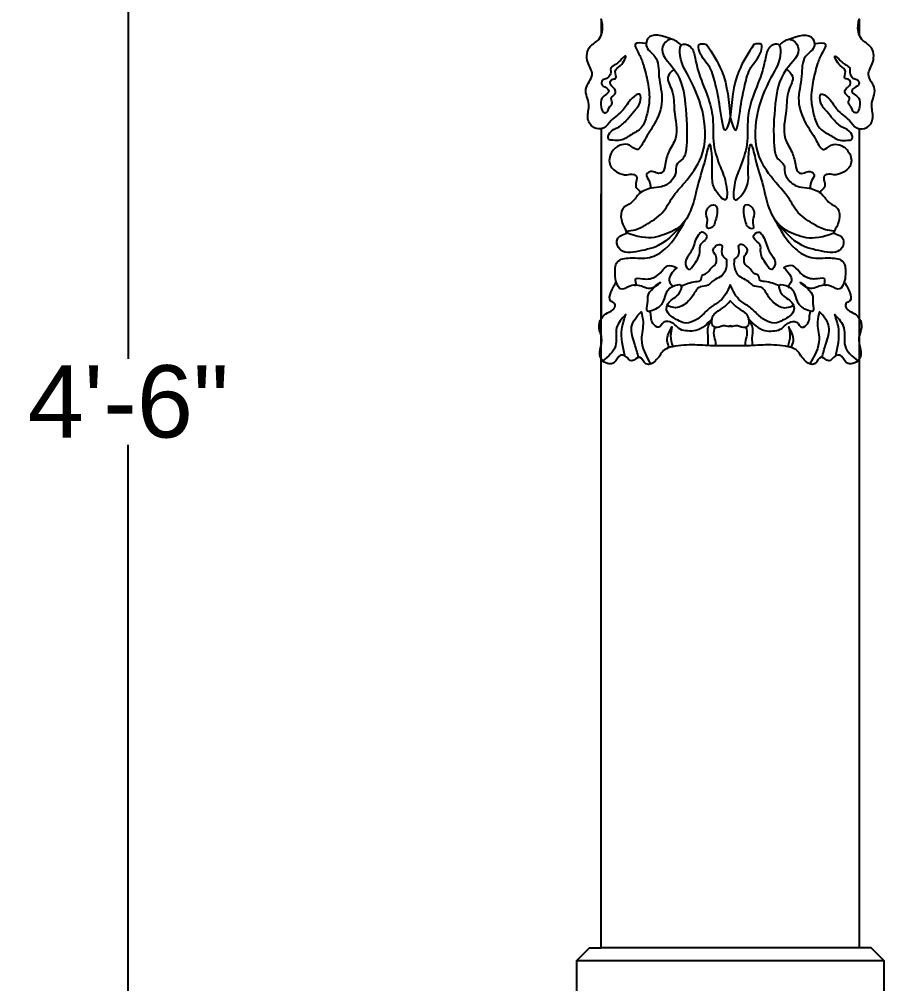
# Model space of a CAD drawing. Header units: millimetres. Extents: x 1155 to 2227, y 540 to 1342.
# Drawn here: x 1848.16 to 1875.05, y 711.71 to 741.71 of the extents above; entities that cross this region are included whole.
import ezdxf

# ---------------------------------------------------------------- set-up
doc = ezdxf.new("R2010")
doc.units = ezdxf.units.MM
doc.layers.add('dimension', color=4, linetype='Continuous')
doc.styles.get("Standard").update_dxf_attribs({"font": 'arial.ttf'})
doc.dimstyles.new('25', dxfattribs={"dimscale": 1.5, "dimtxt": 1, "dimasz": 0.5, "dimexe": 0.1875, "dimexo": 1, "dimgap": 0.125, "dimtad": 0, "dimtih": 1, "dimtoh": 1, "dimdec": 4, "dimzin": 4, "dimdsep": 46, "dimlunit": 4, "dimtxsty": 'Standard', "dimblk1": 'CLOSEDBLANK', "dimblk2": 'CLOSEDBLANK', "dimsah": 1, "dimcen": -1, "dimclrd": 256, "dimclre": 256, "dimclrt": 256, "dimadec": 0, "dimazin": 0, "dimtfac": 1, "dimtdec": 4, "dimtofl": 0, "dimtmove": 0, "dimatfit": 3, "dimldrblk": 'CLOSEDBLANK', "dimfxl": 1, "dimtolj": 1, "dimtzin": 4, "dimarcsym": 0})

# ---------------------------------------------------------------- blocks, each defined once
blk = doc.blocks.new('_CLOSEDBLANK')
at = {"color": 0, "linetype": 'ByBlock'}
for p, q in [((-1, 0.17), (0, 0)), ((-1, 0.17), (-1, -0.17)), ((0, 0), (-1, -0.17))]:
    blk.add_line(p, q, dxfattribs=at)
blk = doc.blocks.new('*D404')
at = {"layer": 'Defpoints', "color": 0, "transparency": 16777216}
for p in [(1861.965, 757.718), (1851.55, 703.718), (1863.275, 703.718)]:
    blk.add_point(p, dxfattribs=at)
at = {"layer": 'dimension', "lineweight": -2, "transparency": 16777216}
for p, q in [((1861.215, 757.718), (1851.254, 757.718)), ((1851.55, 757.531), (1851.55, 731.144)), ((1851.55, 703.906), (1851.55, 728.472)), ((1862.525, 703.718), (1851.254, 703.718))]:
    blk.add_line(p, q, dxfattribs=at)
at = {"layer": 'dimension', "lineweight": -2, "transparency": 16777216, "xscale": 0.1875, "yscale": 0.1875, "zscale": 0.1875}
for p, rotation in [((1851.55, 757.718), 90), ((1851.55, 703.718), 270)]:
    blk.add_blockref('_CLOSEDBLANK', p, dxfattribs=dict(at, rotation=rotation))
at = {"layer": 'dimension', "transparency": 16777216, "insert": (1851.55, 729.808), "char_height": 2.25, "attachment_point": 5}
blk.add_mtext('\\A1;4\'-6"', dxfattribs=at)

msp = doc.modelspace()

# ---------------------------------------------------------------- linework, layer by layer
at = {"color": 0}
for p, q in [((1866.26191, 738.30667), (1866.26191, 732.40149)), ((1874.28682, 738.30667), (1874.28682, 732.40149)), ((1874.28682, 736.28099), (1874.28682, 712.82008)), ((1866.26191, 731.86784), (1866.26191, 731.61606)), ((1874.28682, 731.86784), (1874.28682, 731.61606))]:
    msp.add_line(p, q, dxfattribs=at)
for points in [[(1875.04611, 712.43143), (1874.65746, 712.82008), (1874.28682, 712.82008), (1870.27436, 712.82008), (1866.26191, 712.82008), (1866.26191, 736.28099)], [(1865.50262, 712.43143), (1865.89127, 712.82008), (1866.26191, 712.82008)]]:
    msp.add_lwpolyline(points, dxfattribs=at)
msp.add_lwpolyline([(1865.50262, 712.43143), (1875.04611, 712.43143), (1875.04611, 705.34312), (1870.27436, 705.34312), (1865.50262, 705.34312)], close=True, dxfattribs=at)
for points, knots in [([(1867.6573, 740.95702), (1867.5041, 740.977), (1867.20266, 741.01629), (1867.46483, 740.59616), (1867.59541, 740.24756), (1867.72049, 739.7317), (1867.78441, 739.19491), (1867.67946, 738.72524), (1867.55207, 738.30692), (1867.18927, 738.12658), (1866.90451, 737.92061), (1866.66683, 737.94604), (1866.43385, 737.95519), (1866.52472, 738.25205), (1866.81043, 738.33302), (1867.06476, 738.57089), (1867.27233, 738.86083), (1867.48725, 739.05066), (1867.5088, 739.48442), (1867.11103, 739.19801), (1866.98577, 738.85455), (1866.58417, 738.63122), (1866.37854, 738.28268), (1865.97343, 738.29387), (1865.77875, 738.67391), (1865.95218, 739.08384), (1865.6525, 739.5484), (1866.10262, 739.96792), (1865.76654, 740.38659), (1865.82997, 740.88011), (1866.27077, 741.07178), (1866.32797, 741.45628), (1866.27636, 741.66363), (1866.26191, 741.71336), (1866.26191, 741.54768), (1866.26191, 741.38199), (1866.26191, 741.2163)], [0, 0, 0, 0, 0.08704786, 0.17126682, 0.26306962, 0.41062718, 0.56608593, 0.67622732, 0.78492957, 0.8815284, 0.97967281, 1.03820087, 1.07439752, 1.12488922, 1.20279768, 1.30244548, 1.38560315, 1.47404353, 1.53845681, 1.60782398, 1.72484048, 1.8533731, 1.93612249, 2.01811396, 2.10992246, 2.21558259, 2.34063749, 2.46776979, 2.57323326, 2.70065936, 2.78794374, 2.91422522, 2.95419598, 2.95419598, 2.95419598, 3.95419598, 3.95419598, 3.95419598, 3.95419598]), ([(1872.89142, 740.95702), (1873.04463, 740.977), (1873.34607, 741.01629), (1873.0839, 740.59616), (1872.95332, 740.24756), (1872.82824, 739.7317), (1872.76432, 739.19491), (1872.86926, 738.72524), (1872.99666, 738.30692), (1873.35946, 738.12658), (1873.64422, 737.92061), (1873.8819, 737.94604), (1874.11488, 737.95519), (1874.02401, 738.25205), (1873.7383, 738.33302), (1873.48397, 738.57089), (1873.2764, 738.86083), (1873.06148, 739.05066), (1873.03993, 739.48442), (1873.4377, 739.19801), (1873.56296, 738.85455), (1873.96456, 738.63122), (1874.17018, 738.28268), (1874.5753, 738.29387), (1874.76998, 738.67391), (1874.59655, 739.08384), (1874.89622, 739.5484), (1874.44611, 739.96792), (1874.78219, 740.38659), (1874.71876, 740.88011), (1874.27796, 741.07178), (1874.22076, 741.45628), (1874.27237, 741.66363), (1874.28682, 741.71336), (1874.28682, 741.54768), (1874.28682, 741.38199), (1874.28682, 741.2163)], [0, 0, 0, 0, 0.08704786, 0.17126682, 0.26306962, 0.41062718, 0.56608593, 0.67622732, 0.78492957, 0.8815284, 0.97967281, 1.03820087, 1.07439752, 1.12488922, 1.20279768, 1.30244548, 1.38560315, 1.47404353, 1.53845681, 1.60782398, 1.72484048, 1.8533731, 1.93612249, 2.01811396, 2.10992246, 2.21558259, 2.34063749, 2.46776979, 2.57323326, 2.70065936, 2.78794374, 2.91422522, 2.95419598, 2.95419598, 2.95419598, 3.95419598, 3.95419598, 3.95419598, 3.95419598]), ([(1868.99945, 740.88217), (1868.9298, 740.93091), (1868.72095, 740.99199), (1868.66863, 740.43239), (1869.29716, 739.50944), (1869.77087, 737.83977), (1868.94545, 736.70842), (1868.45511, 736.19494), (1868.19527, 735.64016), (1867.68627, 735.34543), (1867.36868, 735.14875), (1866.86927, 735.1085), (1867.65146, 734.85784), (1868.08943, 734.94638), (1868.82068, 735.24866), (1869.11671, 735.8878), (1869.26984, 736.64767), (1869.45527, 737.15034), (1869.67711, 738.19248), (1869.73613, 736.96247), (1869.68473, 736.50767), (1870.2113, 735.85718), (1870.1582, 736.67391), (1869.94854, 737.1259), (1869.69848, 737.84596), (1869.77475, 738.59788), (1869.57402, 739.37122), (1869.28242, 739.97993), (1869.18099, 740.52088), (1869.1109, 740.80417), (1868.99945, 740.88217)], [0, 0, 0, 0, 0.23166606, 0.47962046, 1.30216741, 3.80698284, 4.77709761, 5.36591929, 5.93906578, 6.57279518, 7.00528276, 7.22582248, 7.61811765, 8.37990648, 9.0199607, 9.76778109, 10.40111009, 11.27440903, 11.72353696, 12.5911057, 13.09524757, 13.59333456, 14.04800587, 14.64401915, 15.37697334, 16.19506978, 16.89454103, 17.74232339, 18.19672278, 18.56742267, 18.56742267, 18.56742267, 18.56742267]), ([(1870.27436, 738.65721), (1870.23166, 739.1534), (1870.16103, 739.97377), (1869.71468, 740.65758), (1869.53829, 740.92778), (1869.44175, 740.94869), (1869.25243, 740.98968), (1869.3408, 740.52798), (1869.67754, 740.26456), (1869.83821, 739.59378), (1869.95096, 739.09595), (1870.0754, 737.9629), (1870.22102, 738.47103), (1870.27436, 738.65721), (1870.31707, 739.1534), (1870.3877, 739.97377), (1870.83405, 740.65758), (1871.01044, 740.92778), (1871.10698, 740.94869), (1871.2963, 740.98968), (1871.20793, 740.52798), (1870.87119, 740.26456), (1870.71052, 739.59378), (1870.59777, 739.09595), (1870.47333, 737.9629), (1870.32771, 738.47103), (1870.27436, 738.65721)], [0, 0, 0, 0, 1.46293852, 2.41870224, 2.41870224, 2.41870224, 2.64914744, 2.87055849, 3.46118433, 4.02338915, 4.73845855, 5.47175279, 5.89578018, 5.89578018, 5.89578018, 7.3587187, 8.31448242, 8.31448242, 8.31448242, 8.54492762, 8.76633867, 9.35696451, 9.91916933, 10.63423873, 11.36753297, 11.79156036, 11.79156036, 11.79156036, 11.79156036]), ([(1871.54928, 740.88217), (1871.61893, 740.93091), (1871.82778, 740.99199), (1871.8801, 740.43239), (1871.25157, 739.50944), (1870.77786, 737.83977), (1871.60328, 736.70842), (1872.09362, 736.19494), (1872.35346, 735.64016), (1872.86246, 735.34543), (1873.18005, 735.14875), (1873.67946, 735.1085), (1872.89727, 734.85784), (1872.4593, 734.94638), (1871.72805, 735.24866), (1871.43202, 735.8878), (1871.27889, 736.64767), (1871.09346, 737.15034), (1870.87162, 738.19248), (1870.8126, 736.96247), (1870.864, 736.50767), (1870.33743, 735.85718), (1870.39053, 736.67391), (1870.60018, 737.1259), (1870.85025, 737.84596), (1870.77398, 738.59788), (1870.97471, 739.37122), (1871.26631, 739.97993), (1871.36774, 740.52088), (1871.43783, 740.80417), (1871.54928, 740.88217)], [0, 0, 0, 0, 0.23166606, 0.47962046, 1.30216741, 3.80698284, 4.77709761, 5.36591929, 5.93906578, 6.57279518, 7.00528276, 7.22582248, 7.61811765, 8.37990648, 9.0199607, 9.76778109, 10.40111009, 11.27440903, 11.72353696, 12.5911057, 13.09524757, 13.59333456, 14.04800587, 14.64401915, 15.37697334, 16.19506978, 16.89454103, 17.74232339, 18.19672278, 18.56742267, 18.56742267, 18.56742267, 18.56742267]), ([(1867.01403, 740.56774), (1867.05538, 740.57016), (1866.89747, 740.22915), (1866.62054, 740.14562), (1866.7845, 739.83798), (1866.56881, 739.86707), (1866.50534, 739.69747), (1866.62519, 739.59698), (1866.72619, 739.49332), (1866.68676, 739.35003), (1866.52029, 739.28664), (1866.65256, 739.09056), (1866.48375, 738.98042), (1866.47444, 738.81883), (1866.29908, 738.78053), (1866.24286, 739.01609), (1866.22894, 739.23321), (1866.38299, 739.35188), (1866.54222, 739.46762), (1866.3963, 739.60151), (1866.23736, 739.66245), (1866.29849, 739.85398), (1866.43969, 739.84888), (1866.53, 739.95696), (1866.56942, 740.07271), (1866.53898, 740.19876), (1866.64708, 740.27663), (1866.76131, 740.33565), (1866.86723, 740.44223), (1866.98867, 740.56626), (1867.01403, 740.56774)], [0, 0, 0, 0, 0.33835091, 0.58080434, 0.80246283, 0.92020213, 1.05427736, 1.21273813, 1.35130664, 1.45520408, 1.60660917, 1.75914988, 1.95743361, 2.09150884, 2.18675573, 2.38153826, 2.66064267, 2.79700374, 2.97428273, 3.09582126, 3.28787226, 3.41651567, 3.54521176, 3.65624224, 3.81208858, 3.90484917, 4.00578581, 4.16619549, 4.29247018, 4.49995177, 4.49995177, 4.49995177, 4.49995177]), ([(1873.5347, 740.56774), (1873.49335, 740.57016), (1873.65126, 740.22915), (1873.92819, 740.14562), (1873.76423, 739.83798), (1873.97992, 739.86707), (1874.04339, 739.69747), (1873.92354, 739.59698), (1873.82254, 739.49332), (1873.86197, 739.35003), (1874.02844, 739.28664), (1873.89617, 739.09056), (1874.06498, 738.98042), (1874.07429, 738.81883), (1874.24965, 738.78053), (1874.30587, 739.01609), (1874.31979, 739.23321), (1874.16574, 739.35188), (1874.00651, 739.46762), (1874.15243, 739.60151), (1874.31137, 739.66245), (1874.25024, 739.85398), (1874.10904, 739.84888), (1874.01873, 739.95696), (1873.9793, 740.07271), (1874.00975, 740.19876), (1873.90165, 740.27663), (1873.78742, 740.33565), (1873.6815, 740.44223), (1873.56006, 740.56626), (1873.5347, 740.56774)], [0, 0, 0, 0, 0.33835091, 0.58080434, 0.80246283, 0.92020213, 1.05427736, 1.21273813, 1.35130664, 1.45520408, 1.60660917, 1.75914988, 1.95743361, 2.09150884, 2.18675573, 2.38153826, 2.66064267, 2.79700374, 2.97428273, 3.09582126, 3.28787226, 3.41651567, 3.54521176, 3.65624224, 3.81208858, 3.90484917, 4.00578581, 4.16619549, 4.29247018, 4.49995177, 4.49995177, 4.49995177, 4.49995177]), ([(1869.86768, 735.78391), (1869.8619, 735.83918), (1869.81834, 735.99781), (1869.51407, 735.85462), (1869.51693, 735.61268), (1869.59471, 735.43069), (1869.48546, 735.14994), (1869.77697, 735.24776), (1869.81255, 735.49285), (1869.88134, 735.65345), (1869.86768, 735.78391)], [0, 0, 0, 0, 0.1516026, 0.40302307, 0.65572397, 0.7985006, 1.03380353, 1.21067244, 1.39510587, 1.75293359, 1.75293359, 1.75293359, 1.75293359]), ([(1870.68105, 735.78391), (1870.68683, 735.83918), (1870.73039, 735.99781), (1871.03466, 735.85462), (1871.0318, 735.61268), (1870.95401, 735.43069), (1871.06327, 735.14994), (1870.77176, 735.24776), (1870.73618, 735.49285), (1870.66739, 735.65345), (1870.68105, 735.78391)], [0, 0, 0, 0, 0.1516026, 0.40302307, 0.65572397, 0.7985006, 1.03380353, 1.21067244, 1.39510587, 1.75293359, 1.75293359, 1.75293359, 1.75293359]), ([(1873.47787, 735.05882), (1873.61199, 735.01449), (1873.83872, 734.93955), (1873.7837, 734.58938), (1873.52527, 734.42264), (1873.07845, 734.50126), (1872.33654, 734.64403), (1871.92168, 735.14992), (1871.66561, 735.46221), (1871.84227, 735.13973), (1872.10921, 734.65245), (1872.79616, 734.22174), (1873.30336, 734.31602), (1873.86271, 734.23767), (1873.86188, 733.798), (1873.83638, 733.53106), (1873.68294, 733.2284), (1873.35664, 733.48067), (1873.03698, 733.42648), (1872.73936, 733.25723), (1872.21098, 733.71881), (1872.9157, 733.20171), (1872.80919, 732.91378), (1872.91455, 732.58185), (1872.5939, 732.67814), (1872.37107, 732.82445), (1872.3034, 733.16661), (1872.14264, 733.39737), (1871.69758, 733.51245), (1871.90697, 733.03426), (1872.21399, 732.9684), (1872.29943, 732.55355), (1871.97832, 732.38472), (1871.59818, 732.18622), (1871.18472, 732.43631), (1870.90947, 732.76221), (1870.4961, 732.96442), (1870.36037, 733.25921), (1870.27436, 733.44599), (1870.18836, 733.25921), (1870.05263, 732.96442), (1869.63926, 732.76221), (1869.36401, 732.43631), (1868.95055, 732.18622), (1868.57041, 732.38472), (1868.2493, 732.55355), (1868.33474, 732.9684), (1868.64176, 733.03426), (1868.85115, 733.51245), (1868.40609, 733.39737), (1868.24533, 733.16661), (1868.17766, 732.82445), (1867.95482, 732.67814), (1867.63418, 732.58185), (1867.73954, 732.91378), (1867.63303, 733.20171), (1868.33775, 733.71881), (1867.80937, 733.25723), (1867.51175, 733.42648), (1867.19209, 733.48067), (1866.86579, 733.2284), (1866.71235, 733.53106), (1866.68685, 733.798), (1866.68602, 734.23767), (1867.24537, 734.31602), (1867.75257, 734.22174), (1868.43952, 734.65245), (1868.70646, 735.13973), (1868.88312, 735.46221), (1868.62704, 735.14992), (1868.21219, 734.64403), (1867.47028, 734.50126), (1867.02346, 734.42264), (1866.76503, 734.58938), (1866.71001, 734.93955), (1866.93674, 735.01449), (1867.07086, 735.05882)], [0, 0, 0, 0, 0.36501848, 0.61708762, 0.86924218, 1.21018637, 1.92943654, 3.08956901, 3.08956901, 3.08956901, 4.18397325, 4.74325064, 5.34536538, 5.76206858, 6.15402619, 6.43025029, 6.65071519, 6.95968677, 7.35788371, 7.59203918, 7.96405339, 8.49400505, 8.7787267, 9.0171302, 9.16652705, 9.54810891, 9.83911718, 10.13717429, 10.43596807, 10.72318271, 11.1654772, 11.3502855, 11.83233838, 12.04114744, 12.63174964, 13.01751259, 13.36085489, 13.95466423, 13.95466423, 13.95466423, 14.54847357, 14.89181587, 15.27757882, 15.86818102, 16.07699008, 16.55904296, 16.74385126, 17.18614575, 17.47336039, 17.77215417, 18.07021128, 18.36121955, 18.74280141, 18.89219826, 19.13060176, 19.41532341, 19.94527507, 20.31728928, 20.55144475, 20.94964169, 21.25861327, 21.47907817, 21.75530227, 22.14725988, 22.56396309, 23.16607782, 23.72535521, 24.81975946, 24.81975946, 24.81975946, 25.97989192, 26.69914209, 27.04008628, 27.29224084, 27.54430998, 27.90932846, 27.90932846, 27.90932846, 27.90932846]), ([(1869.55133, 734.96035), (1869.56837, 734.85565), (1869.30071, 734.75575), (1869.34506, 734.4934), (1869.28858, 734.27673), (1869.16341, 734.11393), (1868.99238, 733.84045), (1868.84033, 734.11851), (1868.94356, 734.33791), (1869.10463, 734.53834), (1869.16996, 734.79622), (1869.25403, 734.97636), (1869.41088, 735.14974), (1869.54144, 735.02107), (1869.55133, 734.96035)], [0, 0, 0, 0, 0.34125795, 0.5183475, 0.74487555, 0.97952322, 1.21362351, 1.40540137, 1.63371452, 1.92761005, 2.16949939, 2.40960583, 2.55672042, 2.75463292, 2.75463292, 2.75463292, 2.75463292]), ([(1870.9974, 734.96035), (1870.98035, 734.85565), (1871.24802, 734.75575), (1871.20367, 734.4934), (1871.26015, 734.27673), (1871.38532, 734.11393), (1871.55635, 733.84045), (1871.7084, 734.11851), (1871.60517, 734.33791), (1871.4441, 734.53834), (1871.37876, 734.79622), (1871.2947, 734.97636), (1871.13785, 735.14974), (1871.00729, 735.02107), (1870.9974, 734.96035)], [0, 0, 0, 0, 0.34125795, 0.5183475, 0.74487555, 0.97952322, 1.21362351, 1.40540137, 1.63371452, 1.92761005, 2.16949939, 2.40960583, 2.55672042, 2.75463292, 2.75463292, 2.75463292, 2.75463292]), ([(1868.75467, 733.41523), (1868.89149, 733.47314), (1869.073, 733.54998), (1869.3916, 733.55713), (1869.36288, 733.76561), (1869.57707, 733.78631), (1869.64176, 733.97758), (1869.82358, 734.05777), (1869.85175, 734.2136), (1869.84613, 734.3757), (1869.6978, 734.49904), (1869.78588, 734.62311), (1869.8597, 734.71456), (1870.0609, 734.694), (1869.99056, 734.51728), (1870.01653, 734.35438), (1870.10585, 734.27547), (1870.15461, 734.23238), (1870.16024, 734.14601), (1870.17196, 733.9657), (1870.03779, 733.71882), (1869.82785, 733.63238), (1869.68446, 733.53651), (1869.56352, 733.39229), (1869.27837, 733.43492), (1869.12806, 733.12238), (1868.91419, 732.85563), (1868.58147, 732.6848), (1868.37982, 732.78046), (1868.31049, 732.81337)], [0, 0, 0, 0, 0.47016174, 0.62377614, 0.78655408, 0.89860452, 1.16389559, 1.31553411, 1.44583688, 1.60182041, 1.8057425, 1.86503347, 2.02702194, 2.15402137, 2.30126957, 2.45725776, 2.64476751, 2.64476751, 2.64476751, 2.90223775, 3.18227112, 3.41314125, 3.56620644, 3.70183505, 3.9500169, 4.28906058, 4.59700081, 5.02322923, 5.2465823, 5.2465823, 5.2465823, 5.2465823]), ([(1871.79406, 733.41523), (1871.65724, 733.47314), (1871.47573, 733.54998), (1871.15713, 733.55713), (1871.18585, 733.76561), (1870.97166, 733.78631), (1870.90697, 733.97758), (1870.72515, 734.05777), (1870.69698, 734.2136), (1870.7026, 734.3757), (1870.85093, 734.49904), (1870.76285, 734.62311), (1870.68903, 734.71456), (1870.48783, 734.694), (1870.55817, 734.51728), (1870.5322, 734.35438), (1870.44287, 734.27547), (1870.39412, 734.23238), (1870.38849, 734.14601), (1870.37677, 733.9657), (1870.51094, 733.71882), (1870.72087, 733.63238), (1870.86427, 733.53651), (1870.98521, 733.39229), (1871.27036, 733.43492), (1871.42067, 733.12238), (1871.63454, 732.85563), (1871.96726, 732.6848), (1872.16891, 732.78046), (1872.23824, 732.81337)], [0, 0, 0, 0, 0.47016174, 0.62377614, 0.78655408, 0.89860452, 1.16389559, 1.31553411, 1.44583688, 1.60182041, 1.8057425, 1.86503347, 2.02702194, 2.15402137, 2.30126957, 2.45725776, 2.64476751, 2.64476751, 2.64476751, 2.90223775, 3.18227112, 3.41314125, 3.56620644, 3.70183505, 3.9500169, 4.28906058, 4.59700081, 5.02322923, 5.2465823, 5.2465823, 5.2465823, 5.2465823]), ([(1867.30005, 733.42353), (1867.30993, 733.4286), (1867.37627, 733.46258), (1867.25365, 733.70091), (1867.66381, 733.59804), (1867.91789, 733.66358), (1868.15053, 733.85771), (1868.31733, 734.10912), (1868.50651, 734.02708), (1868.60962, 733.98237), (1868.47921, 733.84693), (1868.31202, 733.67327), (1868.41306, 733.47947), (1868.49587, 733.39344), (1868.45409, 733.3718), (1868.4404, 733.3647)], [0, 0, 0, 0, 0.03178303, 0.21333934, 0.44188428, 0.84590801, 1.09642583, 1.34092907, 1.63381757, 1.63381757, 1.63381757, 2.10177458, 2.23381323, 2.3156741, 2.35556103, 2.35556103, 2.35556103, 2.35556103]), ([(1873.24868, 733.42353), (1873.2388, 733.4286), (1873.17246, 733.46258), (1873.29507, 733.70091), (1872.88492, 733.59804), (1872.63084, 733.66358), (1872.3982, 733.85771), (1872.2314, 734.10912), (1872.04222, 734.02708), (1871.93911, 733.98237), (1872.06952, 733.84693), (1872.23671, 733.67327), (1872.13567, 733.47947), (1872.05286, 733.39344), (1872.09464, 733.3718), (1872.10833, 733.3647)], [0, 0, 0, 0, 0.03178303, 0.21333934, 0.44188428, 0.84590801, 1.09642583, 1.34092907, 1.63381757, 1.63381757, 1.63381757, 2.10177458, 2.23381323, 2.3156741, 2.35556103, 2.35556103, 2.35556103, 2.35556103]), ([(1873.82132, 733.53841), (1873.88061, 733.4396), (1873.9811, 733.27213), (1874.07351, 732.94067), (1873.82928, 732.88591), (1873.88781, 732.65621), (1874.104, 732.59105), (1874.31696, 732.41202), (1874.39552, 732.09929), (1874.16754, 731.70349), (1874.528, 731.12661), (1873.84776, 730.89881), (1873.76207, 731.29857), (1873.49376, 731.23637), (1873.35066, 730.97421), (1873.06994, 731.33132), (1872.91847, 730.86564), (1872.50126, 731.1163), (1872.39007, 731.43806), (1871.92024, 731.56991), (1871.39675, 731.59474), (1870.79289, 731.54299), (1870.4262, 731.54805), (1870.27436, 731.55014), (1870.12253, 731.54805), (1869.75584, 731.54299), (1869.15198, 731.59474), (1868.62849, 731.56991), (1868.15866, 731.43806), (1868.04747, 731.1163), (1867.63026, 730.86564), (1867.47879, 731.33132), (1867.19807, 730.97421), (1867.05497, 731.23637), (1866.78666, 731.29857), (1866.70097, 730.89881), (1866.02073, 731.12661), (1866.38119, 731.70349), (1866.15321, 732.09929), (1866.23177, 732.41202), (1866.44473, 732.59105), (1866.66092, 732.65621), (1866.71945, 732.88591), (1866.47522, 732.94067), (1866.56763, 733.27213), (1866.66812, 733.4396), (1866.72741, 733.53841)], [0, 0, 0, 0, 0.37075969, 0.62840717, 0.78730813, 0.93199108, 1.17415207, 1.43266367, 1.74154423, 2.04524519, 2.74725216, 3.13793039, 3.44912549, 3.59843893, 3.85029928, 4.11219098, 4.4020062, 4.74473855, 5.16080587, 5.41099019, 6.11622515, 6.76112624, 7.21686286, 7.21686286, 7.21686286, 7.67259947, 8.31750056, 9.02273553, 9.27291985, 9.68898717, 10.03171952, 10.32153474, 10.58342643, 10.83528678, 10.98460023, 11.29579533, 11.68647356, 12.38848053, 12.69218148, 13.00106204, 13.25957365, 13.50173463, 13.64641758, 13.80531855, 14.06296603, 14.43372571, 14.43372571, 14.43372571, 14.43372571]), ([(1870.28308, 732.19027), (1870.28032, 732.18507), (1870.25177, 732.13098), (1870.06084, 732.22386), (1869.91167, 732.09139), (1869.6945, 732.16237), (1869.69063, 732.36276), (1869.77049, 732.59085), (1870.05603, 732.71012), (1870.20196, 732.87021), (1870.27436, 732.94963), (1870.34677, 732.87021), (1870.4927, 732.71012), (1870.77824, 732.59085), (1870.8581, 732.36276), (1870.85423, 732.16237), (1870.63706, 732.09139), (1870.48789, 732.22386), (1870.29695, 732.13098), (1870.2684, 732.18507), (1870.26565, 732.19027)], [0, 0, 0, 0, 0.01712696, 0.17807427, 0.43412139, 0.57657305, 0.74868571, 0.954071, 1.2815745, 1.60407347, 1.60407347, 1.60407347, 1.92657244, 2.25407593, 2.45946122, 2.63157389, 2.77402555, 3.03007267, 3.19101998, 3.20814694, 3.20814694, 3.20814694, 3.20814694]), ([(1866.99472, 731.23576), (1866.93094, 731.51774), (1866.83173, 731.95646), (1866.97451, 732.37638), (1867.02553, 732.52641), (1866.90309, 732.39674), (1866.64557, 732.12398), (1866.81049, 731.4896), (1866.48014, 731.22097), (1866.30695, 731.08015)], [0, 0, 0, 0, 0.84313534, 1.31181389, 1.31181389, 1.31181389, 1.8181866, 2.37691441, 2.99255702, 2.99255702, 2.99255702, 2.99255702]), ([(1867.42134, 731.19557), (1867.38468, 731.32838), (1867.30011, 731.63483), (1867.10392, 732.16349), (1867.36596, 732.46317), (1867.49779, 732.61393), (1867.52667, 732.51081), (1867.60536, 732.22975), (1867.41887, 731.65727), (1867.65618, 731.23949), (1867.79848, 730.98899)], [0, 0, 0, 0, 0.42072071, 0.97074394, 1.52755985, 1.52755985, 1.52755985, 1.84497631, 2.3927346, 3.21299815, 3.21299815, 3.21299815, 3.21299815]), ([(1869.57716, 731.56069), (1869.58518, 731.63746), (1869.60366, 731.81446), (1869.53491, 732.10883), (1869.6492, 732.29444), (1869.70837, 732.39051), (1869.55199, 732.23266), (1869.3328, 732.01141), (1868.95414, 732.00768), (1868.74883, 732.03184), (1868.5992, 732.15556), (1868.46935, 732.29196), (1868.18834, 732.35055), (1868.07189, 732.05105), (1867.76293, 732.2936), (1867.83028, 732.51728), (1867.77087, 732.64081), (1867.76773, 732.64736)], [0, 0, 0, 0, 0.23180311, 0.53443533, 0.85919453, 0.85919453, 0.85919453, 1.48454722, 1.7357689, 1.97018978, 2.08081553, 2.30656452, 2.55042848, 2.77470174, 2.99360995, 3.38184094, 3.40355498, 3.40355498, 3.40355498, 3.40355498]), ([(1870.97157, 731.56069), (1870.96355, 731.63746), (1870.94507, 731.81446), (1871.01382, 732.10883), (1870.89953, 732.29444), (1870.84036, 732.39051), (1870.99674, 732.23266), (1871.21593, 732.01141), (1871.59459, 732.00768), (1871.7999, 732.03184), (1871.94953, 732.15556), (1872.07938, 732.29196), (1872.36039, 732.35055), (1872.47684, 732.05105), (1872.7858, 732.2936), (1872.71845, 732.51728), (1872.77785, 732.64081), (1872.781, 732.64736)], [0, 0, 0, 0, 0.23180311, 0.53443533, 0.85919453, 0.85919453, 0.85919453, 1.48454722, 1.7357689, 1.97018978, 2.08081553, 2.30656452, 2.55042848, 2.77470174, 2.99360995, 3.38184094, 3.40355498, 3.40355498, 3.40355498, 3.40355498]), ([(1873.12739, 731.19557), (1873.16405, 731.32838), (1873.24862, 731.63483), (1873.44481, 732.16349), (1873.18277, 732.46317), (1873.05094, 732.61393), (1873.02206, 732.51081), (1872.94337, 732.22975), (1873.12986, 731.65727), (1872.89255, 731.23949), (1872.75025, 730.98899)], [0, 0, 0, 0, 0.42072071, 0.97074394, 1.52755985, 1.52755985, 1.52755985, 1.84497631, 2.3927346, 3.21299815, 3.21299815, 3.21299815, 3.21299815]), ([(1873.55401, 731.23576), (1873.61779, 731.51774), (1873.717, 731.95646), (1873.57422, 732.37638), (1873.5232, 732.52641), (1873.64564, 732.39674), (1873.90316, 732.12398), (1873.73824, 731.4896), (1874.06859, 731.22097), (1874.24178, 731.08015)], [0, 0, 0, 0, 0.84313534, 1.31181389, 1.31181389, 1.31181389, 1.8181866, 2.37691441, 2.99255702, 2.99255702, 2.99255702, 2.99255702]), ([(1868.37744, 731.49681), (1868.34863, 731.56764), (1868.26096, 731.78316), (1868.37924, 731.99527), (1868.45866, 732.13768), (1868.43815, 732.04722), (1868.39149, 731.84136), (1868.45184, 731.63794), (1868.48569, 731.52392)], [0, 0, 0, 0, 0.22160005, 0.67435224, 0.67435224, 0.67435224, 0.94832699, 1.2978311, 1.2978311, 1.2978311, 1.2978311]), ([(1872.17129, 731.49681), (1872.2001, 731.56764), (1872.28777, 731.78316), (1872.16949, 731.99527), (1872.09007, 732.13768), (1872.11058, 732.04722), (1872.15724, 731.84136), (1872.09689, 731.63794), (1872.06304, 731.52392)], [0, 0, 0, 0, 0.22160005, 0.67435224, 0.67435224, 0.67435224, 0.94832699, 1.2978311, 1.2978311, 1.2978311, 1.2978311])]:
    msp.add_open_spline(points, degree=3, knots=knots, dxfattribs=at)
for points in [[(1868.48046, 741.08445), (1867.70427, 741.09764), (1867.65883, 740.89329), (1867.93144, 740.55271), (1868.05638, 739.93967), (1868.14725, 739.1677), (1867.92008, 738.46383), (1867.60204, 737.94162), (1867.36351, 737.6578), (1867.13634, 737.79403), (1866.88645, 737.80538), (1866.61384, 737.61239), (1866.52297, 737.21505), (1866.77286, 736.94259), (1867.05683, 736.87447), (1867.26128, 736.88582), (1867.35215, 736.82906), (1867.36351, 736.45443), (1867.47562, 736.31047), (1867.44302, 736.29549)], [(1868.74802, 740.90691), (1868.39714, 741.08628), (1868.16997, 740.85923), (1868.53345, 740.14402), (1868.8742, 739.07687), (1868.90828, 737.74862), (1868.79469, 737.37399), (1868.6016, 737.16964), (1868.57888, 736.94259), (1868.45394, 736.70418), (1868.13589, 736.49984), (1867.81785, 736.45443), (1867.4203, 736.26143), (1867.19313, 736.00032), (1866.93188, 735.81868), (1866.88645, 735.4781), (1867.04556, 735.11028)], [(1871.80071, 740.90691), (1872.15159, 741.08628), (1872.37876, 740.85923), (1872.01528, 740.14402), (1871.67452, 739.07687), (1871.64045, 737.74862), (1871.75403, 737.37399), (1871.94713, 737.16964), (1871.96985, 736.94259), (1872.09479, 736.70418), (1872.41283, 736.49984), (1872.73088, 736.45443), (1873.12843, 736.26143), (1873.3556, 736.00032), (1873.61685, 735.81868), (1873.66228, 735.4781), (1873.50317, 735.11028)], [(1872.06826, 741.08445), (1872.84446, 741.09764), (1872.8899, 740.89329), (1872.61729, 740.55271), (1872.49234, 739.93967), (1872.40148, 739.1677), (1872.62865, 738.46383), (1872.94669, 737.94162), (1873.18522, 737.6578), (1873.41239, 737.79403), (1873.66228, 737.80538), (1873.93489, 737.61239), (1874.02576, 737.21505), (1873.77587, 736.94259), (1873.4919, 736.87447), (1873.28745, 736.88582), (1873.19658, 736.82906), (1873.18522, 736.45443), (1873.07311, 736.31047), (1873.10571, 736.29549)], [(1868.52663, 740.15316), (1868.34035, 739.93967), (1868.45394, 739.50827), (1868.53345, 738.88388), (1868.56752, 737.99838), (1868.36307, 737.58969), (1868.24948, 737.19234), (1868.14725, 736.94259), (1868.01095, 736.91988), (1867.84057, 736.97665), (1867.67019, 736.88582), (1867.7497, 736.68148), (1867.79251, 736.46502)], [(1872.0221, 740.15316), (1872.20838, 739.93967), (1872.09479, 739.50827), (1872.01528, 738.88388), (1871.98121, 737.99838), (1872.18566, 737.58969), (1872.29925, 737.19234), (1872.40148, 736.94259), (1872.53778, 736.91988), (1872.70816, 736.97665), (1872.87854, 736.88582), (1872.79903, 736.68148), (1872.75622, 736.46502)], [(1869.78965, 732.13641), (1869.75935, 731.888), (1869.81099, 731.65945), (1869.80778, 731.55045)], [(1870.75908, 732.13641), (1870.78938, 731.888), (1870.73774, 731.65945), (1870.74095, 731.55045)]]:
    msp.add_spline(points, degree=3, dxfattribs=at)

# ---------------------------------------------------------------- dimensions: what is measured, and where the dimension line sits
at = {"layer": 'dimension'}
dim = msp.add_linear_dim(base=(1851.54991, 703.71812), p1=(1861.96492, 757.71812), p2=(1863.27485, 703.71812), angle=90, dimstyle='25', override={"dimtxt": 1.5, "dimasz": 0.125, "dimexe": 0.197, "dimexo": 0.5, "dimtm": 2.6543}, dxfattribs=at)
dim.commit()
dim.dimension.update_dxf_attribs({"geometry": '*D404', "text_midpoint": (1851.54991, 729.80779), "dimtype": 160})

doc.saveas('drawing.dxf')
